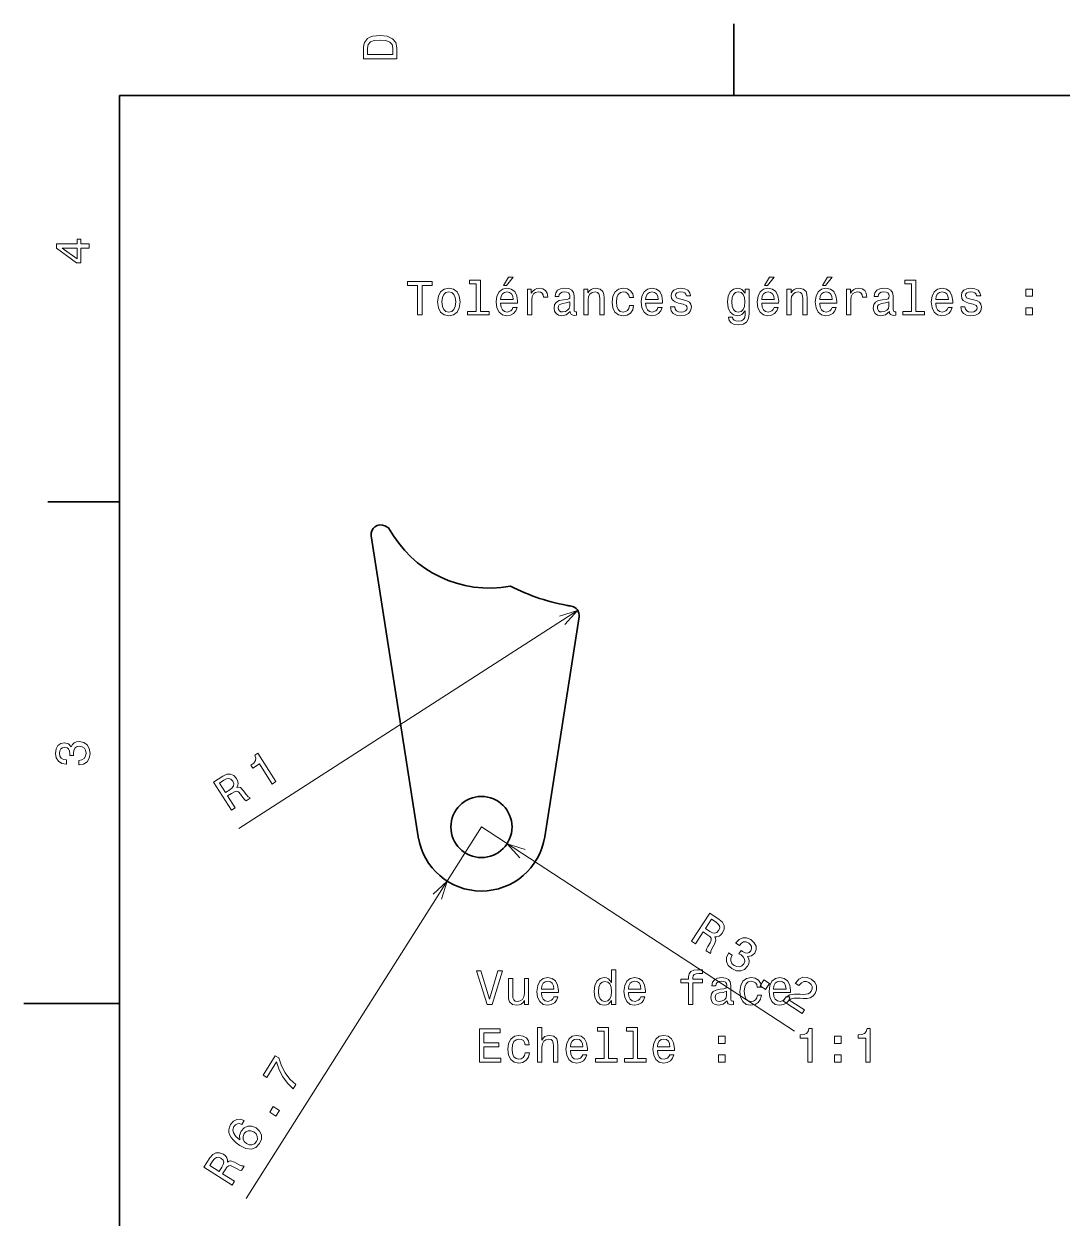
# Model space of a CAD drawing. Extents: x 0 to 297, y 0 to 210.
# Drawn here: x 0 to 108.7, y 82.6 to 207.5 of the extents above; entities that cross this region are included whole.
import ezdxf

# ---------------------------------------------------------------- set-up
doc = ezdxf.new("R2010")
doc.units = 0

msp = doc.modelspace()

# ---------------------------------------------------------------- linework, layer by layer
at = {"color": 7, "lineweight": 35, "ltscale": 0.1875}
for p, q in [((74.300003, 200), (74.300003, 207.5)), ((10, 157.5), (2.5, 157.5))]:
    msp.add_line(p, q, dxfattribs=at)
at = {"color": 7, "lineweight": 35}
for p, q in [((287, 200), (10, 200)), ((10, 200), (10, 10)), ((36.343464, 153.932205), (41.263149, 122.446022)), ((54.502514, 122.446022), (58.09668, 145.448853))]:
    msp.add_line(p, q, dxfattribs=at)
at = {"color": 7, "lineweight": 35, "ltscale": 0.010812}
msp.add_line((38.161919, 154.792297), (37.773941, 154.983368), dxfattribs=at)
at = {"color": 7, "lineweight": 13}
for p, q in [((57.949806, 146.144043), (22.47987, 123.338043)), ((47.882832, 123.480339), (23.273632, 84.609131)), ((47.882832, 123.480339), (80.640312, 102.109482))]:
    msp.add_line(p, q, dxfattribs=at)
at = {"color": 7, "lineweight": 35, "ltscale": 0.000141}
msp.add_line((58.096054, 145.444824), (58.096924, 145.450409), dxfattribs=at)
at = {"color": 7, "lineweight": 35, "ltscale": 0.25}
msp.add_line((10, 105), (0, 105), dxfattribs=at)
at = {"color": 7, "lineweight": 13}
for points in [[(35.533215, 204.994965), (35.533215, 203.829971), (39.033215, 203.829971), (39.033215, 204.994965), (38.922264, 205.544678), (38.584366, 205.953171), (38.034657, 206.205338), (37.283215, 206.296112), (36.516644, 206.215424), (36.21405, 206.114563), (35.971977, 205.973343), (35.644165, 205.56485), (35.563473, 205.297562)], [(35.951801, 204.959656), (36.027451, 205.342941), (36.259438, 205.605194), (36.672985, 205.761536), (37.283215, 205.811966), (37.873272, 205.756485), (38.286816, 205.600143), (38.533936, 205.332855), (38.614628, 204.959656), (38.614628, 204.298996), (35.951801, 204.298996)], [(6.833213, 184.02739), (6.833213, 184.481277), (5.965778, 184.481277), (5.965778, 184.98056), (5.56232, 184.98056), (5.56232, 184.481277), (3.408862, 184.481277), (3.408862, 184.022339), (5.521974, 182.489197), (5.965778, 182.489197), (5.965778, 184.02739)], [(5.56232, 182.912827), (3.993876, 184.02739), (5.56232, 184.02739)], [(41.201794, 177.052185), (41.665771, 177.052185), (41.665771, 180.128555), (42.72485, 180.128555), (42.72485, 180.552185), (40.137672, 180.552185), (40.137672, 180.128555), (41.201794, 180.128555)], [(47.344444, 180.300018), (47.344444, 177.425385), (46.431622, 177.425385), (46.431622, 177.052185), (48.69603, 177.052185), (48.69603, 177.425385), (47.78825, 177.425385), (47.78825, 180.673218), (46.648479, 180.673218), (46.648479, 180.300018)], [(50.193871, 180.128555), (50.491421, 180.128555), (51.192429, 180.985901), (50.698193, 180.985901)], [(77.518074, 180.128555), (77.815628, 180.128555), (78.516632, 180.985901), (78.0224, 180.985901)], [(83.590118, 180.128555), (83.887665, 180.128555), (84.588676, 180.985901), (84.094437, 180.985901)], [(92.884781, 180.300018), (92.884781, 177.425385), (91.971962, 177.425385), (91.971962, 177.052185), (94.236374, 177.052185), (94.236374, 177.425385), (93.32859, 177.425385), (93.32859, 180.673218), (92.18882, 180.673218), (92.18882, 180.300018)], [(43.294735, 178.403763), (43.375427, 177.788498), (43.607414, 177.33461), (43.975571, 177.052185), (44.469807, 176.95636), (44.959, 177.052185), (45.327156, 177.329559), (45.559143, 177.783447), (45.644878, 178.403763), (45.559143, 179.019043), (45.327156, 179.477982), (44.959, 179.755356), (44.469807, 179.856216), (43.975571, 179.755356), (43.607414, 179.472931), (43.375427, 179.019043)], [(43.748623, 178.408813), (43.794014, 178.862701), (43.935223, 179.190521), (44.16217, 179.392242), (44.469807, 179.462845), (44.7724, 179.392242), (44.999344, 179.195557), (45.140556, 178.862701), (45.190987, 178.408813), (45.140556, 177.949875), (44.999344, 177.61702), (44.7724, 177.415298), (44.469807, 177.349731), (44.16217, 177.415298), (43.935223, 177.61702), (43.794014, 177.949875)], [(49.88623, 178.277695), (51.661449, 178.277695), (51.666492, 178.484467), (51.5858, 179.064438), (51.363899, 179.498154), (51.010872, 179.760391), (50.541851, 179.856216), (50.08292, 179.755356), (49.729893, 179.472931), (49.502949, 179.014008), (49.422256, 178.408813), (49.497906, 177.788498), (49.72485, 177.33461), (50.07283, 177.052185), (50.526722, 176.95636), (50.920094, 177.021927), (51.242859, 177.19339), (51.479893, 177.465729), (51.616058, 177.828842), (51.177299, 177.828842), (51.086521, 177.627106), (50.955399, 177.475815), (50.582199, 177.354782), (50.294735, 177.410248), (50.077873, 177.586761), (49.936665, 177.874237), (49.88623, 178.262558)], [(49.88623, 178.650894), (49.941708, 178.998871), (50.077873, 179.256073), (50.284649, 179.412415), (50.556984, 179.467896), (50.824272, 179.412415), (51.031044, 179.256073), (51.157127, 178.998871), (51.202515, 178.650894)], [(52.700356, 177.052185), (53.144157, 177.052185), (53.144157, 178.600449), (53.189545, 178.973648), (53.325714, 179.240952), (53.547615, 179.402328), (53.845165, 179.457809), (54.06707, 179.422501), (54.233494, 179.32164), (54.334358, 179.150162), (54.369663, 178.918182), (54.818512, 178.918182), (54.757992, 179.326675), (54.591564, 179.619186), (54.314186, 179.7957), (53.935944, 179.856216), (53.678741, 179.815872), (53.456837, 179.715012), (53.260151, 179.543533), (53.103813, 179.311554), (53.103813, 179.760391), (52.700356, 179.760391)], [(57.178741, 177.405212), (57.178741, 177.390076), (57.203957, 177.218613), (57.279602, 177.09758), (57.597328, 177.001755), (57.844444, 177.042099), (57.844444, 177.38504), (57.738541, 177.369904), (57.597328, 177.435471), (57.572113, 177.637207), (57.572113, 179.039215), (57.511593, 179.397293), (57.335083, 179.649445), (57.027443, 179.800751), (56.593727, 179.856216), (56.170097, 179.7957), (55.857414, 179.624237), (55.660728, 179.356934), (55.595169, 179.003922), (55.595169, 178.973648), (55.993584, 178.973648), (56.028885, 179.185471), (56.139835, 179.336761), (56.321392, 179.427551), (56.578598, 179.462845), (56.825714, 179.437637), (57.002228, 179.361984), (57.108135, 179.230865), (57.14344, 179.049301), (57.123264, 178.837494), (57.042572, 178.731583), (56.840843, 178.681152), (56.462601, 178.640808), (56.028885, 178.550018), (55.721249, 178.388641), (55.539692, 178.136475), (55.484215, 177.763275), (55.534649, 177.43042), (55.690987, 177.183304), (55.94315, 177.026962), (56.29113, 176.971497), (56.760155, 177.077408)], [(58.605972, 177.052185), (59.049778, 177.052185), (59.049778, 178.615585), (59.095169, 178.973648), (59.241421, 179.235901), (59.468365, 179.397293), (59.770958, 179.457809), (60.013035, 179.407379), (60.16433, 179.27121), (60.239979, 179.044266), (60.265198, 178.741669), (60.265198, 177.052185), (60.709, 177.052185), (60.709, 178.832443), (60.688828, 179.190521), (60.598049, 179.488068), (60.300499, 179.760391), (59.836521, 179.856216), (59.579315, 179.820923), (59.362457, 179.725098), (59.175858, 179.563705), (59.029602, 179.346848), (59.029602, 179.760391), (58.605972, 179.760391)], [(63.366783, 178.862701), (63.805542, 178.862701), (63.714764, 179.266159), (63.497906, 179.583893), (63.160011, 179.780579), (62.721249, 179.856216), (62.237099, 179.755356), (61.868942, 179.472931), (61.636955, 179.014008), (61.556263, 178.398727), (61.631912, 177.788498), (61.858856, 177.33461), (62.216927, 177.052185), (62.70612, 176.95636), (63.139839, 177.032013), (63.477734, 177.24382), (63.709721, 177.576675), (63.810585, 178.020477), (63.386955, 178.020477), (63.311306, 177.738068), (63.170097, 177.526245), (62.968369, 177.395126), (62.721249, 177.354782), (62.413612, 177.420334), (62.191711, 177.62207), (62.055542, 177.949875), (62.010155, 178.413849), (62.055542, 178.867752), (62.196754, 179.195557), (62.423698, 179.397293), (62.721249, 179.467896), (62.983498, 179.422501), (63.180183, 179.306503), (63.311306, 179.114868)], [(65.066345, 178.277695), (66.841568, 178.277695), (66.846603, 178.484467), (66.765915, 179.064438), (66.544014, 179.498154), (66.190987, 179.760391), (65.72197, 179.856216), (65.263031, 179.755356), (64.910011, 179.472931), (64.68306, 179.014008), (64.602371, 178.408813), (64.678024, 177.788498), (64.904968, 177.33461), (65.252945, 177.052185), (65.706841, 176.95636), (66.100212, 177.021927), (66.422974, 177.19339), (66.660011, 177.465729), (66.796173, 177.828842), (66.357414, 177.828842), (66.266632, 177.627106), (66.135513, 177.475815), (65.762314, 177.354782), (65.474854, 177.410248), (65.257996, 177.586761), (65.116783, 177.874237), (65.066345, 178.262558)], [(65.066345, 178.650894), (65.121826, 178.998871), (65.257996, 179.256073), (65.464767, 179.412415), (65.737099, 179.467896), (66.004387, 179.412415), (66.211159, 179.256073), (66.337242, 178.998871), (66.382629, 178.650894)], [(69.040413, 178.630722), (68.61174, 178.731583), (68.294014, 178.84758), (68.18811, 179.08461), (68.218369, 179.251038), (68.324272, 179.37207), (68.495743, 179.447723), (68.742859, 179.477982), (68.979889, 179.447723), (69.166489, 179.356934), (69.287529, 179.220779), (69.337959, 179.039215), (69.771683, 179.039215), (69.771683, 179.049301), (69.69603, 179.377106), (69.489258, 179.634323), (69.166489, 179.7957), (68.742859, 179.856216), (68.314186, 179.7957), (68.001511, 179.629272), (67.804825, 179.382156), (67.744301, 179.069473), (67.789688, 178.766876), (67.930901, 178.555069), (68.162888, 178.403763), (68.500786, 178.297867), (68.995026, 178.176819), (69.297615, 178.050751), (69.378311, 177.949875), (69.408569, 177.798584), (69.363174, 177.611984), (69.242142, 177.470779), (69.045456, 177.37999), (68.783203, 177.349731), (68.505829, 177.37999), (68.3041, 177.485901), (68.167931, 177.657379), (68.112457, 177.894409), (67.683784, 177.894409), (67.754387, 177.490952), (67.961159, 177.198441), (68.288971, 177.021927), (68.742859, 176.95636), (69.216927, 177.021927), (69.564911, 177.198441), (69.776718, 177.480865), (69.852371, 177.849014), (69.796898, 178.166733), (69.640556, 178.383591), (69.383347, 178.524811)], [(75.894157, 177.173218), (75.894157, 179.760391), (75.47052, 179.760391), (75.47052, 179.32164), (75.122543, 179.720047), (74.910721, 179.820923), (74.673691, 179.856216), (74.245026, 179.755356), (73.91217, 179.472931), (73.695313, 179.019043), (73.619659, 178.408813), (73.695313, 177.793533), (73.91217, 177.339645), (74.245026, 177.052185), (74.673691, 176.95636), (74.915771, 176.991669), (75.1175, 177.082443), (75.47052, 177.465729), (75.47052, 177.082443), (75.430176, 176.779846), (75.319229, 176.562988), (75.107407, 176.436905), (74.789688, 176.391525), (74.512314, 176.421783), (74.315628, 176.497437), (74.199631, 176.628555), (74.16433, 176.805069), (73.735657, 176.805069), (73.735657, 176.784897), (73.801216, 176.462128), (74.002945, 176.220047), (74.325714, 176.063705), (74.764473, 176.00824), (75.288971, 176.083893), (75.636948, 176.2957), (75.833633, 176.663864)], [(74.078598, 178.408813), (74.123978, 178.857666), (74.260147, 179.190521), (74.47197, 179.387207), (74.754387, 179.457809), (75.051941, 179.387207), (75.273834, 179.190521), (75.410004, 178.857666), (75.460434, 178.408813), (75.410004, 177.949875), (75.273834, 177.62207), (75.051941, 177.420334), (74.754387, 177.354782), (74.47197, 177.420334), (74.260147, 177.62207), (74.123978, 177.954926)], [(77.210434, 178.277695), (78.985657, 178.277695), (78.990692, 178.484467), (78.910004, 179.064438), (78.688103, 179.498154), (78.335075, 179.760391), (77.866058, 179.856216), (77.40712, 179.755356), (77.054092, 179.472931), (76.827148, 179.014008), (76.74646, 178.408813), (76.822113, 177.788498), (77.049057, 177.33461), (77.397034, 177.052185), (77.850922, 176.95636), (78.244301, 177.021927), (78.567062, 177.19339), (78.804092, 177.465729), (78.940262, 177.828842), (78.501503, 177.828842), (78.410721, 177.627106), (78.279602, 177.475815), (77.906403, 177.354782), (77.618942, 177.410248), (77.402084, 177.586761), (77.260864, 177.874237), (77.210434, 178.262558)], [(77.210434, 178.650894), (77.265915, 178.998871), (77.402084, 179.256073), (77.608856, 179.412415), (77.881187, 179.467896), (78.148483, 179.412415), (78.355255, 179.256073), (78.481331, 178.998871), (78.526718, 178.650894)], [(79.858131, 177.052185), (80.301933, 177.052185), (80.301933, 178.615585), (80.347321, 178.973648), (80.493576, 179.235901), (80.72052, 179.397293), (81.023117, 179.457809), (81.26519, 179.407379), (81.416489, 179.27121), (81.492142, 179.044266), (81.517349, 178.741669), (81.517349, 177.052185), (81.961159, 177.052185), (81.961159, 178.832443), (81.940979, 179.190521), (81.850204, 179.488068), (81.552658, 179.760391), (81.088684, 179.856216), (80.831474, 179.820923), (80.614616, 179.725098), (80.428017, 179.563705), (80.281761, 179.346848), (80.281761, 179.760391), (79.858131, 179.760391)], [(83.282486, 178.277695), (85.057693, 178.277695), (85.062744, 178.484467), (84.982048, 179.064438), (84.760147, 179.498154), (84.40712, 179.760391), (83.938103, 179.856216), (83.479172, 179.755356), (83.126144, 179.472931), (82.8992, 179.014008), (82.818504, 178.408813), (82.89415, 177.788498), (83.121094, 177.33461), (83.469086, 177.052185), (83.922974, 176.95636), (84.316345, 177.021927), (84.639114, 177.19339), (84.876144, 177.465729), (85.012314, 177.828842), (84.573547, 177.828842), (84.482773, 177.627106), (84.351646, 177.475815), (83.978447, 177.354782), (83.690979, 177.410248), (83.474121, 177.586761), (83.332916, 177.874237), (83.282486, 178.262558)], [(83.282486, 178.650894), (83.337952, 178.998871), (83.474121, 179.256073), (83.680893, 179.412415), (83.953232, 179.467896), (84.22052, 179.412415), (84.427292, 179.256073), (84.553375, 178.998871), (84.598763, 178.650894)], [(86.096603, 177.052185), (86.540405, 177.052185), (86.540405, 178.600449), (86.5858, 178.973648), (86.721962, 179.240952), (86.943863, 179.402328), (87.241409, 179.457809), (87.463318, 179.422501), (87.629745, 179.32164), (87.730606, 179.150162), (87.765915, 178.918182), (88.214752, 178.918182), (88.154236, 179.326675), (87.987808, 179.619186), (87.710434, 179.7957), (87.332191, 179.856216), (87.074989, 179.815872), (86.853088, 179.715012), (86.656403, 179.543533), (86.500061, 179.311554), (86.500061, 179.760391), (86.096603, 179.760391)], [(90.574982, 177.405212), (90.574982, 177.390076), (90.600204, 177.218613), (90.67585, 177.09758), (90.993576, 177.001755), (91.240692, 177.042099), (91.240692, 177.38504), (91.134781, 177.369904), (90.993576, 177.435471), (90.968353, 177.637207), (90.968353, 179.039215), (90.907837, 179.397293), (90.731323, 179.649445), (90.423691, 179.800751), (89.989975, 179.856216), (89.566345, 179.7957), (89.253662, 179.624237), (89.056976, 179.356934), (88.991409, 179.003922), (88.991409, 178.973648), (89.389832, 178.973648), (89.425133, 179.185471), (89.536087, 179.336761), (89.717636, 179.427551), (89.974838, 179.462845), (90.221962, 179.437637), (90.398476, 179.361984), (90.504379, 179.230865), (90.539688, 179.049301), (90.519516, 178.837494), (90.43882, 178.731583), (90.237091, 178.681152), (89.858849, 178.640808), (89.425133, 178.550018), (89.117493, 178.388641), (88.935944, 178.136475), (88.880463, 177.763275), (88.930893, 177.43042), (89.087234, 177.183304), (89.339401, 177.026962), (89.687378, 176.971497), (90.156403, 177.077408)], [(95.426575, 178.277695), (97.201782, 178.277695), (97.206833, 178.484467), (97.126137, 179.064438), (96.904236, 179.498154), (96.551208, 179.760391), (96.082191, 179.856216), (95.62326, 179.755356), (95.270233, 179.472931), (95.043289, 179.014008), (94.962593, 178.408813), (95.038239, 177.788498), (95.265182, 177.33461), (95.613174, 177.052185), (96.067062, 176.95636), (96.460434, 177.021927), (96.783203, 177.19339), (97.020233, 177.465729), (97.156403, 177.828842), (96.717636, 177.828842), (96.626862, 177.627106), (96.495735, 177.475815), (96.122536, 177.354782), (95.835068, 177.410248), (95.61821, 177.586761), (95.477005, 177.874237), (95.426575, 178.262558)], [(95.426575, 178.650894), (95.48204, 178.998871), (95.61821, 179.256073), (95.824982, 179.412415), (96.097321, 179.467896), (96.364609, 179.412415), (96.571381, 179.256073), (96.697464, 178.998871), (96.742851, 178.650894)], [(99.400635, 178.630722), (98.971954, 178.731583), (98.654236, 178.84758), (98.548325, 179.08461), (98.578583, 179.251038), (98.684494, 179.37207), (98.855965, 179.447723), (99.103081, 179.477982), (99.340118, 179.447723), (99.526718, 179.356934), (99.647751, 179.220779), (99.698181, 179.039215), (100.131897, 179.039215), (100.131897, 179.049301), (100.056252, 179.377106), (99.84948, 179.634323), (99.526718, 179.7957), (99.103081, 179.856216), (98.674408, 179.7957), (98.361725, 179.629272), (98.165039, 179.382156), (98.104523, 179.069473), (98.149918, 178.766876), (98.291122, 178.555069), (98.523109, 178.403763), (98.861008, 178.297867), (99.35524, 178.176819), (99.657837, 178.050751), (99.738525, 177.949875), (99.768784, 177.798584), (99.723404, 177.611984), (99.602364, 177.470779), (99.405678, 177.37999), (99.143433, 177.349731), (98.866051, 177.37999), (98.664322, 177.485901), (98.528152, 177.657379), (98.472679, 177.894409), (98.044006, 177.894409), (98.114609, 177.490952), (98.321381, 177.198441), (98.649193, 177.021927), (99.103081, 176.95636), (99.577148, 177.021927), (99.925125, 177.198441), (100.136948, 177.480865), (100.212593, 177.849014), (100.15712, 178.166733), (100.000778, 178.383591), (99.743576, 178.524811)], [(104.842278, 179.008957), (105.538239, 179.008957), (105.538239, 179.760391), (104.842278, 179.760391)], [(57.128307, 178.000305), (57.067787, 177.738068), (56.906406, 177.536331), (56.66433, 177.405212), (56.366783, 177.359818), (56.17514, 177.38504), (56.038971, 177.465729), (55.953236, 177.606934), (55.92802, 177.803619), (55.948193, 177.980133), (56.028885, 178.106216), (56.35165, 178.247437), (56.760155, 178.307953), (57.128307, 178.428986)], [(90.524551, 178.000305), (90.464035, 177.738068), (90.302658, 177.536331), (90.060577, 177.405212), (89.763031, 177.359818), (89.571381, 177.38504), (89.435219, 177.465729), (89.349487, 177.606934), (89.324265, 177.803619), (89.344437, 177.980133), (89.425133, 178.106216), (89.747894, 178.247437), (90.156403, 178.307953), (90.524551, 178.428986)], [(104.842278, 177.052185), (105.538239, 177.052185), (105.538239, 177.803619), (104.842278, 177.803619)], [(5.73379, 129.979111), (5.769093, 129.979111), (6.253242, 130.059799), (6.616354, 130.296829), (6.848343, 130.670029), (6.934078, 131.164276), (6.848343, 131.688766), (6.626441, 132.082138), (6.273415, 132.334305), (5.819525, 132.425079), (5.521974, 132.384735), (5.279899, 132.273788), (5.0933, 132.092224), (4.957133, 131.850143), (4.684798, 132.177963), (4.251081, 132.293961), (3.857709, 132.218307), (3.560158, 132.00145), (3.373559, 131.648422), (3.307997, 131.164276), (3.388689, 130.710388), (3.610591, 130.362396), (3.963617, 130.135452), (4.432637, 130.059799), (4.46794, 130.059799), (4.46794, 130.508652), (4.145173, 130.548996), (3.913184, 130.680115), (3.771974, 130.891937), (3.721542, 131.189484), (3.761888, 131.451736), (3.867795, 131.643372), (4.039265, 131.759369), (4.271254, 131.804764), (4.518372, 131.759369), (4.684798, 131.638336), (4.785663, 131.426514), (4.815922, 131.139053), (4.810879, 130.942368), (5.209294, 130.942368), (5.199208, 131.189484), (5.244596, 131.507217), (5.365634, 131.744247), (5.56232, 131.885452), (5.819525, 131.935883), (6.112032, 131.880417), (6.328891, 131.734161), (6.465058, 131.502167), (6.510447, 131.194534), (6.460014, 130.876801), (6.308718, 130.644821), (6.066643, 130.498566), (5.73379, 130.443085)], [(25.993568, 127.974968), (26.379593, 128.223175), (24.473076, 131.188354), (24.184616, 131.002884), (24.274637, 130.695023), (24.233751, 130.422913), (24.065899, 130.171097), (23.765324, 129.929871), (23.958975, 129.628677), (24.646187, 130.070541)], [(21.729103, 125.233055), (22.123613, 125.486717), (21.324457, 126.729637), (21.727451, 126.988747), (22.032578, 127.166946), (22.257412, 127.22757), (22.449228, 127.153038), (22.652571, 126.930031), (22.919256, 126.56189), (23.105629, 126.327972), (23.251997, 126.212227), (23.697411, 126.498619), (23.645588, 126.579216), (23.471651, 126.635262), (23.295885, 126.834023), (22.960712, 127.290039), (22.662216, 127.595764), (22.493734, 127.643326), (22.289198, 127.625732), (22.390692, 127.840881), (22.414007, 128.06572), (22.370354, 128.301468), (22.251249, 128.542664), (21.962751, 128.860809), (21.621237, 129.018967), (21.237617, 129.000137), (20.820375, 128.809814), (19.836222, 128.177032)], [(20.941919, 128.378326), (21.217051, 128.519257), (21.451281, 128.555939), (21.661278, 128.48111), (21.849468, 128.272339), (21.965242, 127.999023), (21.946169, 127.776917), (21.800131, 127.575089), (21.546518, 127.38205), (21.092621, 127.09021), (20.46257, 128.070114)], [(69.881516, 111.516464), (70.274338, 111.260193), (71.081726, 112.49778), (71.482994, 112.235992), (71.770393, 112.030426), (71.917664, 111.850052), (71.928101, 111.644531), (71.807762, 111.367767), (71.580872, 110.973846), (71.443634, 110.708107), (71.397873, 110.527206), (71.841377, 110.237862), (71.893738, 110.318115), (71.873741, 110.499763), (71.983246, 110.741447), (72.262306, 111.233803), (72.41922, 111.631226), (72.393715, 111.804428), (72.294014, 111.983879), (72.53186, 111.979256), (72.746567, 112.049927), (72.943848, 112.18618), (73.115234, 112.393509), (73.287575, 112.786888), (73.292221, 113.163216), (73.118164, 113.505592), (72.773842, 113.808502), (71.793915, 114.447807)], [(72.429794, 113.521126), (72.670914, 113.32769), (72.800186, 113.128944), (72.81778, 112.906708), (72.704239, 112.649597), (72.502174, 112.432175), (72.291687, 112.358742), (72.047791, 112.40947), (71.767906, 112.561951), (71.315956, 112.856804), (71.952499, 113.832504)], [(73.740021, 110.311897), (73.720734, 110.282333), (73.523773, 109.832756), (73.523895, 109.399124), (73.709702, 109.000916), (74.07679, 108.659058), (74.562912, 108.444283), (75.013618, 108.415192), (75.417702, 108.573074), (75.741737, 108.903625), (75.870529, 109.174873), (75.909866, 109.43824), (75.859772, 109.693726), (75.73143, 109.940033), (76.154778, 109.989006), (76.488907, 110.288879), (76.640488, 110.659668), (76.621445, 111.027367), (76.427734, 111.376541), (76.058075, 111.695992), (75.633835, 111.876419), (75.221146, 111.880707), (74.838181, 111.709038), (74.518555, 111.357559), (74.49926, 111.327988), (74.875183, 111.082741), (75.085335, 111.331024), (75.321915, 111.453674), (75.576469, 111.456207), (75.853226, 111.335861), (76.050827, 111.158775), (76.153465, 110.965363), (76.156921, 110.758377), (76.068176, 110.539276), (75.895134, 110.357109), (75.702827, 110.283859), (75.470314, 110.315117), (75.213028, 110.446846), (75.051048, 110.55854), (74.833359, 110.224854), (75.045837, 110.098282), (75.28714, 109.886658), (75.419525, 109.655777), (75.430321, 109.413887), (75.332024, 109.170914), (75.125732, 108.956245), (74.88475, 108.85453), (74.616058, 108.867249), (74.333603, 108.99733), (74.095055, 109.213165), (73.983429, 109.466644), (73.99321, 109.749298), (74.128616, 110.05838)], [(49.615608, 108.428749), (48.738087, 105.448204), (47.835346, 108.428749), (47.356239, 108.428749), (48.485924, 104.923706), (48.990246, 104.923706), (50.094715, 108.428749)], [(52.818058, 107.63192), (52.374252, 107.63192), (52.374252, 106.06852), (52.323822, 105.705406), (52.177567, 105.443161), (51.950623, 105.281776), (51.653072, 105.231346), (51.416039, 105.27169), (51.264744, 105.392723), (51.179008, 105.599495), (51.158836, 105.892006), (51.158836, 107.63192), (50.715031, 107.63192), (50.715031, 105.851662), (50.73016, 105.493591), (50.825981, 105.196037), (51.118488, 104.923706), (51.587509, 104.827888), (51.839668, 104.86319), (52.05653, 104.953964), (52.24313, 105.110306), (52.394424, 105.33725), (52.394424, 104.923706), (52.818058, 104.923706)], [(54.15451, 106.149208), (55.929729, 106.149208), (55.934772, 106.35598), (55.85408, 106.935951), (55.632179, 107.369675), (55.279152, 107.63192), (54.810131, 107.727737), (54.351196, 107.626877), (53.998173, 107.344452), (53.771225, 106.885521), (53.690536, 106.280334), (53.766182, 105.660019), (53.99313, 105.206123), (54.34111, 104.923706), (54.795002, 104.827888), (55.188374, 104.893448), (55.511139, 105.064919), (55.748173, 105.33725), (55.884338, 105.700363), (55.44558, 105.700363), (55.354801, 105.498634), (55.223675, 105.347336), (54.850479, 105.226303), (54.563015, 105.281776), (54.346153, 105.45829), (54.204945, 105.74575), (54.15451, 106.134079)], [(61.502495, 105.342293), (61.502495, 104.923706), (61.946297, 104.923706), (61.946297, 108.544746), (61.507538, 108.544746), (61.507538, 107.218376), (61.16964, 107.601662), (60.962868, 107.692436), (60.725838, 107.727737), (60.297165, 107.626877), (59.96431, 107.344452), (59.747452, 106.890564), (59.671803, 106.280334), (59.747452, 105.670105), (59.96431, 105.211166), (60.297165, 104.923706), (60.725838, 104.827888), (60.962868, 104.86319), (61.174683, 104.953964)], [(63.262581, 106.149208), (65.037796, 106.149208), (65.042839, 106.35598), (64.962151, 106.935951), (64.74025, 107.369675), (64.387222, 107.63192), (63.918201, 107.727737), (63.459267, 107.626877), (63.106239, 107.344452), (62.879295, 106.885521), (62.798603, 106.280334), (62.874252, 105.660019), (63.101196, 105.206123), (63.449181, 104.923706), (63.903069, 104.827888), (64.296448, 104.893448), (64.619209, 105.064919), (64.856239, 105.33725), (64.992409, 105.700363), (64.55365, 105.700363), (64.462868, 105.498634), (64.331741, 105.347336), (63.958549, 105.226303), (63.671082, 105.281776), (63.454224, 105.45829), (63.313011, 105.74575), (63.262581, 106.134079)], [(69.561569, 107.162903), (69.561569, 104.923706), (70.005379, 104.923706), (70.005379, 107.162903), (71.014023, 107.162903), (71.014023, 107.541138), (70.005379, 107.541138), (70.005379, 107.707565), (70.04068, 107.909294), (70.156677, 108.045464), (70.353363, 108.126152), (70.63578, 108.156418), (71.014023, 108.136246), (71.014023, 108.519531), (70.534912, 108.544746), (70.101196, 108.499352), (69.798607, 108.36319), (69.61705, 108.126152), (69.561569, 107.788261), (69.561569, 107.541138), (68.749619, 107.541138), (68.749619, 107.162903)], [(73.59111, 105.276733), (73.59111, 105.261604), (73.616325, 105.090134), (73.691978, 104.969093), (74.009697, 104.873276), (74.256821, 104.91362), (74.256821, 105.256561), (74.150909, 105.241432), (74.009697, 105.306992), (73.984482, 105.50872), (73.984482, 106.910736), (73.923965, 107.268806), (73.747452, 107.520966), (73.439819, 107.672264), (73.006096, 107.727737), (72.582466, 107.667221), (72.269791, 107.49575), (72.073105, 107.228462), (72.007538, 106.875435), (72.007538, 106.845177), (72.405952, 106.845177), (72.441254, 107.056992), (72.552208, 107.20829), (72.733765, 107.299065), (72.990967, 107.334366), (73.238083, 107.309151), (73.414597, 107.233505), (73.520508, 107.102379), (73.555809, 106.920822), (73.535637, 106.709007), (73.454941, 106.603104), (73.25322, 106.552666), (72.874969, 106.512321), (72.441254, 106.421547), (72.133621, 106.260162), (71.952065, 106.008003), (71.896591, 105.634804), (71.947021, 105.301949), (72.103363, 105.054832), (72.355522, 104.898491), (72.703506, 104.843018), (73.172523, 104.948921)], [(76.743126, 106.734222), (77.181885, 106.734222), (77.09111, 107.13768), (76.874252, 107.455406), (76.536354, 107.652092), (76.097595, 107.727737), (75.613449, 107.626877), (75.245285, 107.344452), (75.013306, 106.885521), (74.93261, 106.270248), (75.008255, 105.660019), (75.235199, 105.206123), (75.593277, 104.923706), (76.082466, 104.827888), (76.516182, 104.903534), (76.85408, 105.115349), (77.086067, 105.448204), (77.186935, 105.892006), (76.763306, 105.892006), (76.687653, 105.609589), (76.54644, 105.397766), (76.344711, 105.266647), (76.097595, 105.226303), (75.789963, 105.291862), (75.568054, 105.493591), (75.431885, 105.821404), (75.386497, 106.285378), (75.431885, 106.739265), (75.573097, 107.067078), (75.800049, 107.268806), (76.097595, 107.339409), (76.35984, 107.294022), (76.556526, 107.178032), (76.687653, 106.986389)], [(77.041275, 106.845474), (77.624161, 106.465195), (78.034752, 107.094543), (77.451859, 107.474823)], [(78.442696, 106.149208), (80.217911, 106.149208), (80.222954, 106.35598), (80.142258, 106.935951), (79.920364, 107.369675), (79.567337, 107.63192), (79.098312, 107.727737), (78.639381, 107.626877), (78.286354, 107.344452), (78.05941, 106.885521), (77.978714, 106.280334), (78.054367, 105.660019), (78.281311, 105.206123), (78.629295, 104.923706), (79.083183, 104.827888), (79.476563, 104.893448), (79.799324, 105.064919), (80.036354, 105.33725), (80.172523, 105.700363), (79.733765, 105.700363), (79.642982, 105.498634), (79.511856, 105.347336), (79.138657, 105.226303), (78.851196, 105.281776), (78.634338, 105.45829), (78.493126, 105.74575), (78.442696, 106.134079)], [(79.431122, 105.286346), (81.445892, 103.971916), (81.682869, 104.335167), (80.090485, 105.374031), (80.308701, 105.514687), (80.568222, 105.580215), (81.232719, 105.574234), (81.56459, 105.538368), (81.961853, 105.538116), (82.298157, 105.619797), (82.574783, 105.794601), (82.801651, 106.050041), (82.961319, 106.451691), (82.944664, 106.859978), (82.756287, 107.235779), (82.4048, 107.555412), (81.952469, 107.748146), (81.514618, 107.750786), (81.109421, 107.563507), (80.769043, 107.189438), (80.730453, 107.13031), (81.114822, 106.879547), (81.136871, 106.913338), (81.362267, 107.175758), (81.61409, 107.312546), (81.883896, 107.329224), (82.154968, 107.218613), (82.372391, 107.016548), (82.485123, 106.792465), (82.495926, 106.550575), (82.403137, 106.316048), (82.246811, 106.141045), (82.059097, 106.028671), (81.830238, 105.973236), (81.561722, 105.967773), (81.224335, 105.995193), (80.639557, 106.003365), (80.166237, 105.914726), (79.772614, 105.689804), (79.439384, 105.299019)], [(54.15451, 106.522408), (54.209988, 106.870392), (54.346153, 107.127594), (54.552925, 107.283936), (54.82526, 107.339409), (55.092552, 107.283936), (55.299324, 107.127594), (55.425407, 106.870392), (55.470795, 106.522408)], [(60.801487, 107.329323), (61.093994, 107.25872), (61.315895, 107.062035), (61.447021, 106.734222), (61.497452, 106.280334), (61.447021, 105.821404), (61.315895, 105.493591), (61.093994, 105.291862), (60.801487, 105.226303), (60.524109, 105.291862), (60.312294, 105.493591), (60.171082, 105.826447), (60.125694, 106.280334), (60.171082, 106.729179), (60.312294, 107.056992), (60.524109, 107.25872)], [(63.262581, 106.522408), (63.318054, 106.870392), (63.454224, 107.127594), (63.660995, 107.283936), (63.933331, 107.339409), (64.200623, 107.283936), (64.407394, 107.127594), (64.533478, 106.870392), (64.578865, 106.522408)], [(73.54068, 105.871834), (73.480164, 105.609589), (73.318779, 105.407852), (73.076706, 105.276733), (72.779152, 105.231346), (72.587509, 105.256561), (72.45134, 105.33725), (72.365608, 105.478462), (72.340393, 105.675148), (72.360565, 105.851662), (72.441254, 105.977737), (72.764023, 106.11895), (73.172523, 106.179466), (73.54068, 106.300507)], [(78.442696, 106.522408), (78.498169, 106.870392), (78.634338, 107.127594), (78.84111, 107.283936), (79.113449, 107.339409), (79.380737, 107.283936), (79.587509, 107.127594), (79.713593, 106.870392), (79.758972, 106.522408)], [(53.766182, 98.876877), (54.209988, 98.876877), (54.209988, 100.440277), (54.255375, 100.798347), (54.40163, 101.060593), (54.628574, 101.221977), (54.931168, 101.282494), (55.173244, 101.232063), (55.324539, 101.095894), (55.400188, 100.86895), (55.425407, 100.56636), (55.425407, 98.876877), (55.869209, 98.876877), (55.869209, 100.657135), (55.849037, 101.015205), (55.758259, 101.312759), (55.460709, 101.585091), (54.996731, 101.680908), (54.744568, 101.645607), (54.52771, 101.549789), (54.346153, 101.398491), (54.209988, 101.191719), (54.209988, 102.497917), (53.766182, 102.497917)], [(60.720795, 102.124718), (60.720795, 99.250076), (59.807968, 99.250076), (59.807968, 98.876877), (62.07238, 98.876877), (62.07238, 99.250076), (61.164597, 99.250076), (61.164597, 102.497917), (60.02483, 102.497917), (60.02483, 102.124718)], [(63.756817, 102.124718), (63.756817, 99.250076), (62.843994, 99.250076), (62.843994, 98.876877), (65.108398, 98.876877), (65.108398, 99.250076), (64.200623, 99.250076), (64.200623, 102.497917), (63.060852, 102.497917), (63.060852, 102.124718)], [(47.679008, 98.876877), (49.898029, 98.876877), (49.898029, 99.300507), (48.142982, 99.300507), (48.142982, 100.485664), (49.706387, 100.485664), (49.706387, 100.904251), (48.142982, 100.904251), (48.142982, 101.953247), (49.857681, 101.953247), (49.857681, 102.376877), (47.679008, 102.376877)], [(52.454945, 100.687393), (52.893703, 100.687393), (52.802925, 101.090851), (52.586067, 101.408577), (52.248173, 101.605263), (51.80941, 101.680908), (51.32526, 101.580048), (50.957104, 101.297623), (50.725117, 100.838692), (50.644424, 100.223419), (50.720074, 99.61319), (50.947018, 99.159294), (51.305088, 98.876877), (51.794281, 98.781059), (52.227997, 98.856705), (52.565895, 99.06852), (52.797882, 99.401375), (52.898746, 99.845177), (52.475117, 99.845177), (52.399467, 99.562759), (52.258259, 99.350937), (52.05653, 99.219818), (51.80941, 99.179474), (51.501774, 99.245033), (51.279873, 99.446762), (51.143703, 99.774574), (51.098316, 100.238548), (51.143703, 100.692436), (51.284916, 101.020248), (51.51186, 101.221977), (51.80941, 101.29258), (52.071659, 101.247192), (52.268345, 101.131203), (52.399467, 100.93956)], [(57.190536, 100.102379), (58.965752, 100.102379), (58.970795, 100.309151), (58.890102, 100.889122), (58.668201, 101.322845), (58.315174, 101.585091), (57.846153, 101.680908), (57.387222, 101.580048), (57.034195, 101.297623), (56.807251, 100.838692), (56.726559, 100.233505), (56.802208, 99.61319), (57.029152, 99.159294), (57.377136, 98.876877), (57.831024, 98.781059), (58.224396, 98.846619), (58.547165, 99.018089), (58.784195, 99.290421), (58.920364, 99.653534), (58.481602, 99.653534), (58.390823, 99.451805), (58.259697, 99.300507), (57.886501, 99.179474), (57.599037, 99.234947), (57.382179, 99.411461), (57.240967, 99.698921), (57.190536, 100.08725)], [(57.190536, 100.475578), (57.24601, 100.823563), (57.382179, 101.080765), (57.588951, 101.237106), (57.861282, 101.29258), (58.128574, 101.237106), (58.33535, 101.080765), (58.46143, 100.823563), (58.506817, 100.475578)], [(66.298607, 100.102379), (68.073822, 100.102379), (68.078865, 100.309151), (67.998169, 100.889122), (67.776268, 101.322845), (67.423248, 101.585091), (66.954224, 101.680908), (66.495293, 101.580048), (66.142265, 101.297623), (65.915321, 100.838692), (65.834625, 100.233505), (65.910278, 99.61319), (66.137222, 99.159294), (66.485207, 98.876877), (66.939095, 98.781059), (67.332466, 98.846619), (67.655235, 99.018089), (67.892265, 99.290421), (68.028427, 99.653534), (67.589668, 99.653534), (67.498894, 99.451805), (67.367767, 99.300507), (66.994568, 99.179474), (66.707108, 99.234947), (66.49025, 99.411461), (66.349037, 99.698921), (66.298607, 100.08725)], [(66.298607, 100.475578), (66.35408, 100.823563), (66.49025, 101.080765), (66.697021, 101.237106), (66.969353, 101.29258), (67.236649, 101.237106), (67.44342, 101.080765), (67.569496, 100.823563), (67.614883, 100.475578)], [(72.678284, 100.833649), (73.374252, 100.833649), (73.374252, 101.585091), (72.678284, 101.585091)], [(82.043564, 98.876877), (82.502487, 98.876877), (82.502487, 102.402092), (82.159554, 102.402092), (82.068771, 102.09446), (81.887222, 101.88768), (81.60984, 101.766647), (81.226555, 101.726303), (81.226555, 101.368233), (82.043564, 101.368233)], [(84.822372, 100.833649), (85.518341, 100.833649), (85.518341, 101.585091), (84.822372, 101.585091)], [(88.115601, 98.876877), (88.574539, 98.876877), (88.574539, 102.402092), (88.231598, 102.402092), (88.140823, 102.09446), (87.959259, 101.88768), (87.681885, 101.766647), (87.298599, 101.726303), (87.298599, 101.368233), (88.115601, 101.368233)], [(28.176603, 96.092529), (28.449068, 96.522896), (27.835014, 97.108627), (27.335274, 97.77121), (26.947149, 98.506378), (26.664816, 99.323807), (26.311148, 99.547714), (25.027058, 97.51944), (25.414816, 97.273956), (26.439928, 98.893158), (26.71843, 98.060257), (27.095335, 97.326218), (27.578032, 96.674423)], [(72.678284, 98.876877), (73.374252, 98.876877), (73.374252, 99.628319), (72.678284, 99.628319)], [(84.822372, 98.876877), (85.518341, 98.876877), (85.518341, 99.628319), (84.822372, 99.628319)], [(26.367008, 93.2342), (26.739286, 93.822227), (26.104387, 94.224182), (25.732109, 93.636154)], [(23.041792, 92.761986), (22.64539, 92.899536), (22.271029, 92.873909), (21.925665, 92.686668), (21.632877, 92.346764), (21.503542, 92.076477), (21.446922, 91.807907), (21.457621, 91.532532), (21.542595, 91.251907), (21.696024, 90.975708), (21.922167, 90.701218), (22.221025, 90.428452), (22.58947, 90.17131), (23.237705, 89.856422), (23.808781, 89.787354), (24.286083, 89.956726), (24.666914, 90.360268), (24.851889, 90.822151), (24.851246, 91.264259), (24.665413, 91.668419), (24.310734, 91.994438), (23.860071, 92.178276), (23.424921, 92.179199), (23.037376, 92.000755), (22.731804, 91.668945), (22.560747, 91.21019), (22.612095, 90.753883), (22.183842, 91.114548), (21.933542, 91.464012), (21.865458, 91.799599), (21.980722, 92.132515), (22.149694, 92.323982), (22.341688, 92.429253), (22.558268, 92.44136), (22.793606, 92.369965)], [(24.05332, 91.578415), (24.292093, 91.361588), (24.421091, 91.112793), (24.43605, 90.834717), (24.327591, 90.569122), (24.125818, 90.344696), (23.87233, 90.236572), (23.589565, 90.242493), (23.296839, 90.3741), (23.059629, 90.583961), (22.934895, 90.830063), (22.931154, 91.107002), (23.051538, 91.400864), (23.244083, 91.601288), (23.483654, 91.706284), (23.75946, 91.698799)], [(21.794231, 86.011314), (22.045115, 86.407593), (20.796619, 87.198013), (21.052898, 87.602814), (21.254519, 87.89299), (21.432871, 88.042709), (21.638229, 88.055954), (21.916609, 87.939407), (22.313595, 87.717926), (22.581184, 87.58432), (22.762693, 87.541039), (23.045948, 87.988449), (22.964989, 88.039703), (22.783632, 88.017242), (22.540474, 88.123428), (22.044352, 88.395737), (21.644821, 88.547211), (21.471987, 88.519341), (21.293911, 88.417198), (21.29529, 88.655083), (21.221687, 88.868813), (21.082758, 89.064209), (20.873108, 89.23275), (20.477411, 89.399704), (20.101057, 89.399216), (19.761089, 89.22049), (19.462906, 88.87207), (18.837046, 87.883499)], [(19.754957, 88.531975), (19.945082, 88.775711), (20.142042, 88.907684), (20.364016, 88.928314), (20.622654, 88.818298), (20.842819, 88.619217), (20.919121, 88.409752), (20.871727, 88.165184), (20.72308, 87.883247), (20.434429, 87.427315), (19.450121, 88.050476)]]:
    msp.add_lwpolyline(points, close=True, dxfattribs=at)
for points in [[(56.604805, 144.663849), (57.949806, 146.144043), (56.044907, 145.534653)], [(52.463726, 121.10984), (50.562912, 121.731865), (51.898052, 120.242767)], [(43.702934, 115.910316), (44.298943, 117.819443), (42.82822, 116.464096)]]:
    msp.add_lwpolyline(points, dxfattribs=at)
at = {"color": 7, "lineweight": 35}
msp.add_circle((47.882832, 123.480339), 3.2, dxfattribs=at)
for centre, radius, start, end in [((37.331474, 154.086578), 1, 63.738916, 188.880607), ((60.793827, 168.248047), 21.942729, 259.574759, 260.699793), ((57.108669, 145.603226), 1, 351.119397, 80.75683), ((47.882832, 123.480339), 6.7, 188.880607, 351.119397)]:
    msp.add_arc(centre, radius, start, end, dxfattribs=at)
for centre, major_axis, ratio, start_param, end_param in [((49.196239, 161.553802), (-5.180313, -12.120537), 0.948403, 5.640835168, 6.8438614349), ((58.641571, 156.521027), (14.586216, -2.677002), 0.675654, 4.2827703955, 4.7422601324)]:
    msp.add_ellipse(centre, major_axis=major_axis, ratio=ratio, start_param=start_param, end_param=end_param, dxfattribs=at)

doc.saveas('drawing.dxf')
